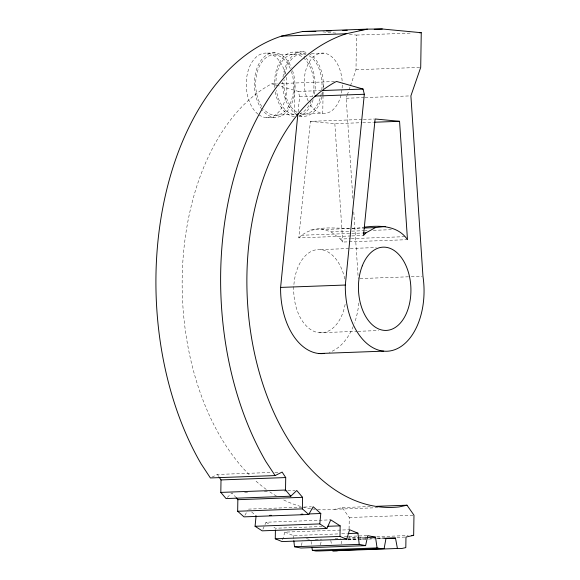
<?xml version="1.0" encoding="UTF-8"?>
<svg xmlns="http://www.w3.org/2000/svg" width="580" height="580" viewBox="0 0 580 580"><rect width="100%" height="100%" fill="white"/><g stroke="black" fill="none" stroke-linecap="round" stroke-linejoin="round"><path stroke-width="0.43" stroke-dasharray="2.9 2.17" d="M294.923 84.325L294.444 114.47L274.224 115.21M323.038 95.7L322.755 113.426L302.535 114.173M323.053 94.816L323.096 92.155M323.147 88.609L323.234 83.288M341.192 543.822L341.228 541.183M350.508 85.681L355.989 69.752L356.533 35.083L348.573 34.322M348.971 535.978L348.942 537.733L358.832 537.37M349.08 528.953L349.262 517.527L342.28 507.58L334.551 509.269A218.747 137.67 87.9 0 1 316.535 509.428M298.084 111.94L299.606 96.642L298.352 91.422L271.875 83.846L270.411 84.484A218.747 137.67 87.9 0 0 182.62 265.567A218.747 137.67 87.9 0 0 250.045 475.564M350.914 235.951L298.787 237.865L310.387 121.35L362.522 119.437M320.522 544.895L321.153 541.43M301.433 545.512L302.506 540.509M282.518 539.857L284.874 532.121L349.595 529.743M352.872 198.367L346.18 98.252L347.05 95.743M347.333 94.903L348.776 90.712M349.066 89.871L350.219 86.522M262.892 529.272L264.647 525.364M264.995 524.581L266.046 522.232L330.76 519.861M244.883 515.315L247.573 510.668M298.787 237.865C315.324 221.313 342.686 231.493 363.189 227.251M227.258 497.43L232.043 492.877L235.524 496.966M211.954 477.173L217.399 474.454L271.331 472.475M356.533 35.083L411.365 33.075M267.112 53.15L275.203 52.852M295.423 52.106L303.514 51.808M275.166 54.926L295.394 54.186M303.485 53.889L306.117 53.795M311.395 53.599L323.705 53.15M355.989 69.752L420.71 67.374M271.875 83.846L277.269 83.65M280.865 83.52L335.689 81.504M298.352 91.422L320.827 90.603M299.606 96.642L313.084 96.15M346.18 98.252L364.16 97.592M365.059 97.563L409.995 95.91M266.097 117.588L274.188 117.29M298.91 116.384L302.506 116.254M363.421 119.407L374.201 119.009M310.387 121.35L334.841 123.678L361.811 122.692M362.71 122.656L373.491 122.264M310.728 229.956L351.175 228.469M352.075 228.433L362.855 228.042M320.943 228.795L331.1 231.891L350.878 231.166M351.777 231.137L364.356 230.673M365.255 230.637L367.053 230.572M373.346 230.34L391.326 229.68M301.136 235.277L362.254 233.037M351.813 235.915L363.5 235.487M331.1 231.891L340.496 239.025L350.385 238.663M351.284 238.634L405.21 236.655M340.496 239.025L342.758 242.048L407.472 239.678M320.617 249.588L349.385 248.53M350.284 248.494L376.348 247.537M360.042 278.574L410.372 276.725M411.271 276.696L422.059 276.298M319.312 332.731L357.062 331.347M357.962 331.318L378.638 330.556M274.927 472.345L279.422 472.178M244.622 492.413L248.218 492.282M264.4 491.688L267.996 491.557M284.171 490.963L286.868 490.861M287.767 490.832L294.959 490.571M248.472 509.117L303.296 507.101M304.195 507.072L311.387 506.804M342.28 507.58L370.142 506.558M334.551 509.269L377.696 507.688M349.262 517.527L413.975 515.156M322.168 526.51L275.427 528.228L273.231 526.821M284.874 532.121L293.226 535.565L338.162 533.912M341.758 533.781L347.152 533.586M344.382 536.493L347.978 536.362M348.877 536.333L367.756 535.637M359.731 537.341L366.024 537.109M376.811 536.71L408.269 535.558M315.295 539.393L321.588 539.168M335.073 538.668L340.467 538.472M347.652 538.211L366.531 537.515M347.55 539.19L366.43 538.494M377.21 538.095L385.301 537.798M396.988 537.37L405.971 537.044M348.275 539.574L359.063 539.175M359.962 539.139L372.541 538.682M377.036 538.515L386.026 538.189M347.855 539.85L367.626 539.125M368.525 539.096L384.707 538.501M322.908 31.878L336.183 33.147M306.486 538.704L309.938 539.385M266.046 522.232L270.309 524.958M251.648 511.937L256.092 515.881M217.399 474.454L218.754 476.513M330.774 540.48L331.579 544.801M311.061 541.35L311.576 544.932M293.226 535.565L293.719 539.864M353.778 211.896L358.244 278.639M334.841 123.678L342.758 242.048M342.258 85.1A30.211 19.009 87.9 0 1 330.078 111.831A30.211 19.009 87.9 0 1 309.445 103.32M308.226 101.014A30.211 19.009 87.9 0 1 316.745 54.556A30.211 19.009 87.9 0 1 342.251 83.353M345.144 304.333A41.666 26.223 87.9 0 1 305 324.517A41.666 26.223 87.9 0 1 304.203 256.998A41.666 26.223 87.9 0 1 344.853 279.299M358.868 303.014A62.502 39.331 87.9 0 1 354.474 323.161M353.227 326.431A62.502 39.331 87.9 0 1 329.208 352.364M314.824 509.247A218.747 137.67 87.9 0 1 311.395 508.783M310.539 508.646A218.747 137.67 87.9 0 1 282.649 499.438M276.515 496.11A218.747 137.67 87.9 0 1 269.135 491.441M266.235 489.389A218.747 137.67 87.9 0 1 254.627 479.921M291.406 71.565A30.211 19.009 87.9 0 1 287.361 108.308A30.211 19.009 87.9 0 1 263.733 109.127M261.79 106.531A30.211 19.009 87.9 0 1 262.755 60.907A30.211 19.009 87.9 0 1 291.102 70.695M298.577 114.144A30.211 19.009 87.9 0 1 276.421 90.378M275.964 86.021A30.211 19.009 87.9 0 1 297.598 54.6A30.211 19.009 87.9 0 1 312.635 96.331M311.163 100.963A30.211 19.009 87.9 0 1 300.186 113.622M292.559 70.637A32.291 20.322 87.9 0 1 287.977 110.243A32.291 20.322 87.9 0 1 262.443 110.135M261.913 109.453A32.291 20.322 87.9 0 1 260.782 60.762A32.291 20.322 87.9 0 1 291.312 67.382M286.107 77.263A32.291 20.322 87.9 0 1 280.183 110.149A32.291 20.322 87.9 0 1 258.709 114.651M258.006 114.122A32.291 20.322 87.9 0 1 252.525 61.291A32.291 20.322 87.9 0 1 285.389 74.03M321.262 93.583A30.211 19.009 87.9 0 1 298.424 113.064M296.953 112.302A30.211 19.009 87.9 0 1 284.099 79.605M284.751 74.479A30.211 19.009 87.9 0 1 305.964 54.382M309.067 55.76A30.211 19.009 87.9 0 1 321.545 91.908M322.915 91.814A32.291 20.322 87.9 0 1 300.643 115.935A32.291 20.322 87.9 0 1 282.67 82.092M283.004 77.075A32.291 20.322 87.9 0 1 308.031 53.048M308.763 53.411A32.291 20.322 87.9 0 1 323.241 88.479M294.415 116.544A32.291 20.322 87.9 0 1 275.145 90.799M274.753 87.457A32.291 20.322 87.9 0 1 283.504 56.992A32.291 20.322 87.9 0 1 304.877 56.753M306.088 57.986A32.291 20.322 87.9 0 1 314.433 94.54M313.135 99.709A32.291 20.322 87.9 0 1 299.693 115.949"/><path stroke-width="0.87" d="M376.435 506.325L406.993 505.202L413.975 515.156L413.663 535.362L405.971 537.044L405.811 547.614L402.041 548.441L397.416 548.477L395.488 538.102L386.026 538.189L384.141 548.593L380.603 548.622L377.072 547.919L375.521 537.189L367.756 535.637L365.61 545.635L359.23 544.366L357.94 533.187L349.595 529.743L346.709 539.204L339.981 536.428L340.148 525.85L330.76 519.861L326.902 528.46L319.783 523.914L320.805 513.503L313.185 506.739L308.705 514.489L302.383 508.877L302.564 497.314L296.757 490.499L290.783 496.19L226.062 498.568L220.813 492.405L221.009 479.928L219.204 477.195M308.705 514.489L243.984 516.867L237.662 511.255L237.851 499.692L236.103 497.647M346.709 539.204L281.996 541.575L275.261 538.798L275.406 529.99M290.783 496.19L285.527 490.027L285.723 477.558L282.119 472.084L275.108 475.571L210.395 477.949L201.108 463.848A260.413 163.893 87.9 0 1 281.459 36.134L302.608 31.501L367.321 29.13L382.314 29L421.254 32.705L420.71 67.374L410.894 95.881L422.958 276.269A62.502 39.331 87.9 0 1 388.846 351.103A62.502 39.331 87.9 0 1 345.317 285.034L364.32 94.264L363.065 89.052L336.589 81.468L335.131 82.114A218.747 137.67 87.9 0 0 250.719 332.601A218.747 137.67 87.9 0 0 399.265 506.898L406.993 505.202M326.902 528.46L262.189 530.838L255.062 526.285L256.092 515.881M324.133 353.474A62.502 39.331 87.9 0 1 280.604 287.412L297.902 113.738M385.664 226.425L375.441 227.577L365.849 232.906L363.5 235.487L375.101 118.98L399.562 121.307L407.472 239.678C397.902 225.337 379.414 225.17 364.088 227.215M281.459 36.134L346.173 33.756L367.321 29.13M326.583 31.044L331.079 30.878M342.765 30.45L347.26 30.283M358.947 29.855L363.435 29.696M374.223 29.297L382.314 29M419.456 32.777L421.254 32.705M322.625 90.538L363.065 89.052M314.882 96.077L364.32 94.264M374.39 122.228L399.562 121.307M363.754 228.005L375.441 227.577M363.152 233L365.849 232.906M280.604 287.412L345.317 285.034M318.986 353.524L383.706 351.146M221.009 479.928L285.723 477.558M220.813 492.405L285.527 490.027M237.851 499.692L302.564 497.314M237.662 511.255L302.383 508.877M269.577 515.388L271.375 515.323M301.035 514.228L302.832 514.163M309.125 513.931L320.805 513.503M255.062 526.285L319.783 523.914M327.562 526.314L340.148 525.85M348.051 533.549L357.94 533.187M275.261 538.798L339.981 536.428M411.865 535.427L413.663 535.362M366.531 537.515L375.521 537.189M385.606 538.465L395.488 538.102M293.821 540.72L294.51 546.737L359.23 544.366M365.61 545.635L300.897 548.013L294.51 546.737M311.967 547.614L312.352 550.297L377.072 547.919M384.141 548.593L319.428 550.971L315.882 551L312.352 550.297M397.416 548.477L332.702 550.855L337.328 550.819M302.608 31.501L315.832 31.392M275.108 475.571L265.821 461.477A260.413 163.893 87.9 0 1 346.173 33.756M362.282 265.836A41.666 26.223 87.9 0 0 384.033 330.361A41.666 26.223 87.9 0 0 407.733 270.164A41.666 26.223 87.9 0 0 362.282 265.836"/></g></svg>
